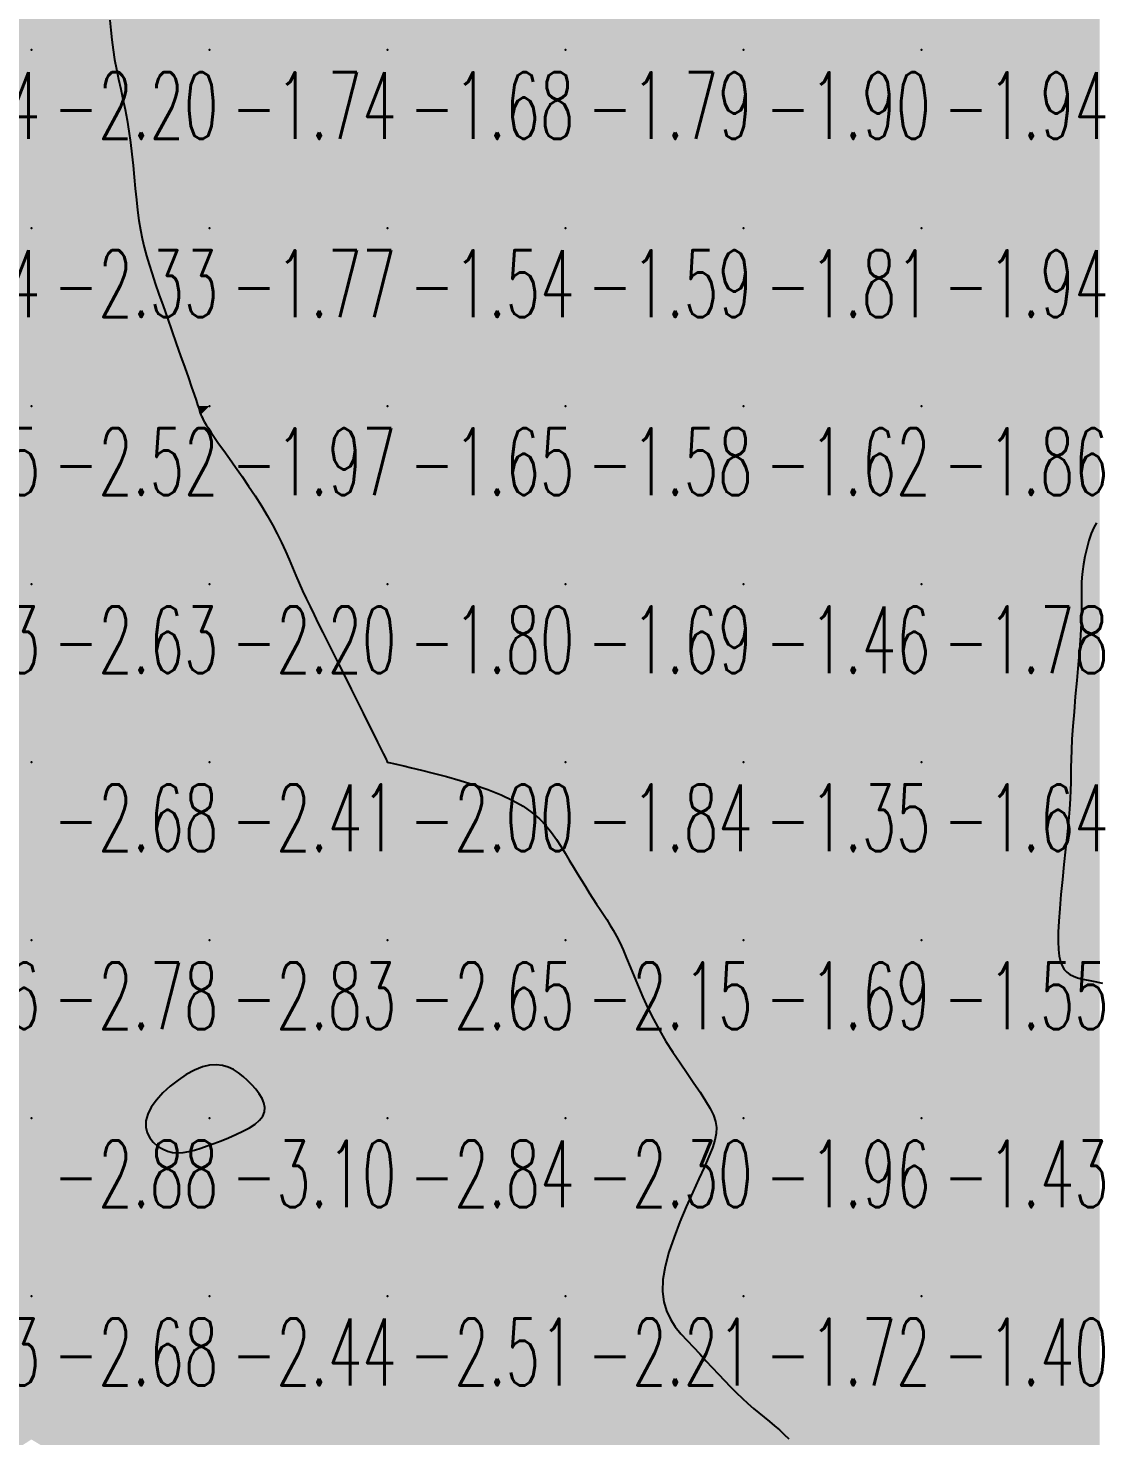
# Model space of a CAD drawing. Header units: millimetres. Extents: x 88261 to 90953, y 390274 to 392322.
# Drawn here: x 90260.1 to 90320, y 391389.4 to 391468.5 of the extents above; entities that cross this region are included whole.
import ezdxf
from ezdxf.enums import TextEntityAlignment as Align

# ---------------------------------------------------------------- set-up
doc = ezdxf.new("R2010")
doc.units = ezdxf.units.MM
doc.header["$LTSCALE"] = 25
for name, color, linetype in [('CN_03_00', 7, 'Continuous'), ('COTEAlt', 7, 'Continuous'), ('TN_COLORIAGE', 7, 'Continuous')]:
    doc.layers.add(name, color=color, linetype=linetype)
doc.styles.add('Simplex 1.0', font='Simplex.shx', dxfattribs={"width": 0.99, "height": 2.5})
doc.styles.get("Standard").update_dxf_attribs({"font": 'times.ttf'})

# ---------------------------------------------------------------- blocks, each defined once
blk = doc.blocks.new('COTE')
at = {"color": 0}
blk.add_point((0, 0), dxfattribs=at)
at = {"layer": 'COTEAlt'}
blk.add_attdef('ALT', text='', height=3.75, dxfattribs=at).set_placement((1.25, -1.25), align=Align.TOP_LEFT)

msp = doc.modelspace()

# ---------------------------------------------------------------- linework, layer by layer
at = {"layer": 'CN_03_00', "elevation": -2, "flags": 128}
for points in [[(90264.664, 391468.911), (90264.717, 391468.353), (90264.773, 391467.801), (90264.841, 391467.252), (90264.928, 391466.704), (90265.03, 391466.154), (90265.145, 391465.6), (90265.266, 391465.04), (90265.39, 391464.469), (90265.512, 391463.887), (90265.627, 391463.289), (90265.731, 391462.674), (90265.82, 391462.04), (90265.896, 391461.393), (90265.964, 391460.741), (90266.026, 391460.092), (90266.086, 391459.452), (90266.147, 391458.83), (90266.213, 391458.233), (90266.288, 391457.669), (90266.373, 391457.141), (90266.472, 391456.642), (90266.585, 391456.157), (90266.714, 391455.675), (90266.861, 391455.184), (90267.026, 391454.669), (90267.21, 391454.12), (90267.417, 391453.523), (90267.644, 391452.871), (90267.887, 391452.179), (90268.138, 391451.467), (90268.389, 391450.756), (90268.633, 391450.064), (90268.862, 391449.412), (90269.069, 391448.821), (90269.247, 391448.309), (90269.39, 391447.893), (90269.502, 391447.563), (90269.587, 391447.308), (90269.652, 391447.112), (90269.701, 391446.963), (90269.74, 391446.848), (90269.775, 391446.753), (90269.811, 391446.664), (90269.853, 391446.571), (90269.906, 391446.463), (90269.977, 391446.335), (90270.07, 391446.18), (90270.19, 391445.989), (90270.344, 391445.758), (90270.535, 391445.477), (90270.77, 391445.141), (90271.052, 391444.745), (90271.372, 391444.297), (90271.719, 391443.807), (90272.084, 391443.285), (90272.455, 391442.743), (90272.823, 391442.189), (90273.175, 391441.635), (90273.503, 391441.091), (90273.798, 391440.565), (90274.062, 391440.058), (90274.3, 391439.567), (90274.519, 391439.091), (90274.722, 391438.627), (90274.916, 391438.174), (90275.104, 391437.73), (90275.293, 391437.293), (90275.487, 391436.86), (90275.688, 391436.425), (90275.901, 391435.98), (90276.126, 391435.519), (90276.366, 391435.034), (90276.624, 391434.518), (90276.902, 391433.965), (90277.204, 391433.365), (90277.528, 391432.718), (90277.868, 391432.038), (90278.214, 391431.345), (90278.556, 391430.658), (90278.886, 391429.997), (90279.192, 391429.381), (90279.466, 391428.83), (90279.698, 391428.364), (90279.881, 391427.996), (90280.018, 391427.72), (90280.117, 391427.522), (90280.184, 391427.389), (90280.225, 391427.308), (90280.247, 391427.266), (90280.255, 391427.25), (90280.257, 391427.247), (90280.261, 391427.246), (90280.28, 391427.241), (90280.331, 391427.228), (90280.429, 391427.204), (90280.59, 391427.164), (90280.829, 391427.106), (90281.163, 391427.026), (90281.606, 391426.919), (90282.168, 391426.783), (90282.828, 391426.618), (90283.559, 391426.426), (90284.332, 391426.207), (90285.12, 391425.963), (90285.895, 391425.695), (90286.63, 391425.405), (90287.297, 391425.093), (90287.875, 391424.762), (90288.37, 391424.413), (90288.792, 391424.05), (90289.153, 391423.675), (90289.466, 391423.292), (90289.743, 391422.903), (90289.994, 391422.512), (90290.231, 391422.121), (90290.465, 391421.732), (90290.697, 391421.349), (90290.925, 391420.973), (90291.15, 391420.606), (90291.37, 391420.249), (90291.585, 391419.906), (90291.794, 391419.577), (90291.996, 391419.265), (90292.191, 391418.97), (90292.38, 391418.685), (90292.565, 391418.401), (90292.748, 391418.109), (90292.93, 391417.802), (90293.113, 391417.47), (90293.299, 391417.104), (90293.489, 391416.696), (90293.685, 391416.239), (90293.891, 391415.738), (90294.11, 391415.2), (90294.346, 391414.63), (90294.602, 391414.037), (90294.882, 391413.426), (90295.189, 391412.805), (90295.527, 391412.18), (90295.897, 391411.557), (90296.288, 391410.943), (90296.689, 391410.345), (90297.085, 391409.768), (90297.464, 391409.218), (90297.814, 391408.702), (90298.121, 391408.225), (90298.372, 391407.795), (90298.558, 391407.412), (90298.676, 391407.061), (90298.729, 391406.723), (90298.718, 391406.377), (90298.643, 391406.003), (90298.507, 391405.583), (90298.311, 391405.095), (90298.055, 391404.52), (90297.746, 391403.846), (90297.4, 391403.089), (90297.038, 391402.274), (90296.681, 391401.425), (90296.35, 391400.566), (90296.066, 391399.722), (90295.85, 391398.918), (90295.722, 391398.177), (90295.699, 391397.518), (90295.771, 391396.935), (90295.925, 391396.416), (90296.147, 391395.95), (90296.422, 391395.525), (90296.738, 391395.129), (90297.081, 391394.75), (90297.435, 391394.377), (90297.79, 391394), (90298.143, 391393.621), (90298.493, 391393.244), (90298.839, 391392.871), (90299.182, 391392.508), (90299.519, 391392.157), (90299.851, 391391.823), (90300.177, 391391.51), (90300.497, 391391.219), (90300.809, 391390.947), (90301.115, 391390.691), (90301.413, 391390.446), (90301.705, 391390.208), (90301.989, 391389.971), (90302.266, 391389.732), (90302.536, 391389.486), (90302.798, 391389.23)], [(90320.075, 391440.676), (90319.929, 391440.426), (90319.789, 391440.086), (90319.657, 391439.683), (90319.537, 391439.242), (90319.432, 391438.789), (90319.347, 391438.352), (90319.285, 391437.955), (90319.247, 391437.617), (90319.231, 391437.321), (90319.228, 391437.043), (90319.234, 391436.757), (90319.242, 391436.439), (90319.246, 391436.064), (90319.24, 391435.607), (90319.219, 391435.044), (90319.176, 391434.358), (90319.117, 391433.573), (90319.046, 391432.719), (90318.969, 391431.829), (90318.89, 391430.933), (90318.816, 391430.064), (90318.751, 391429.252), (90318.7, 391428.53), (90318.667, 391427.919), (90318.649, 391427.4), (90318.64, 391426.944), (90318.636, 391426.523), (90318.631, 391426.106), (90318.62, 391425.666), (90318.597, 391425.173), (90318.559, 391424.598), (90318.501, 391423.923), (90318.426, 391423.162), (90318.342, 391422.344), (90318.253, 391421.495), (90318.165, 391420.64), (90318.083, 391419.806), (90318.013, 391419.02), (90317.96, 391418.307), (90317.93, 391417.689), (90317.924, 391417.163), (90317.941, 391416.719), (90317.983, 391416.35), (90318.05, 391416.046), (90318.143, 391415.8), (90318.261, 391415.603), (90318.406, 391415.446), (90318.579, 391415.32), (90318.782, 391415.219), (90319.021, 391415.134), (90319.299, 391415.06), (90319.62, 391414.988), (90319.989, 391414.911), (90320.409, 391414.822)]]:
    msp.add_lwpolyline(points, dxfattribs=at)
at = {"layer": 'CN_03_00', "elevation": -3, "flags": 128}
msp.add_lwpolyline([(90273.347, 391407.597), (90273.365, 391407.845), (90273.316, 391408.099), (90273.208, 391408.356), (90273.052, 391408.612), (90272.857, 391408.866), (90272.635, 391409.115), (90272.394, 391409.355), (90272.143, 391409.583), (90271.88, 391409.791), (90271.602, 391409.971), (90271.305, 391410.112), (90270.985, 391410.207), (90270.639, 391410.246), (90270.263, 391410.22), (90269.854, 391410.12), (90269.412, 391409.942), (90268.95, 391409.693), (90268.487, 391409.388), (90268.041, 391409.039), (90267.63, 391408.66), (90267.271, 391408.263), (90266.983, 391407.862), (90266.784, 391407.469), (90266.686, 391407.095), (90266.681, 391406.747), (90266.757, 391406.428), (90266.9, 391406.142), (90267.098, 391405.891), (90267.337, 391405.68), (90267.606, 391405.513), (90267.89, 391405.393), (90268.179, 391405.322), (90268.474, 391405.297), (90268.777, 391405.313), (90269.091, 391405.364), (90269.418, 391405.446), (90269.761, 391405.554), (90270.124, 391405.682), (90270.508, 391405.825), (90270.913, 391405.979), (90271.329, 391406.144), (90271.741, 391406.32), (90272.135, 391406.506), (90272.497, 391406.702), (90272.813, 391406.91), (90273.068, 391407.128), (90273.25, 391407.357), (90273.347, 391407.597)], close=True, dxfattribs=at)
at = {"layer": 'TN_COLORIAGE', "color": 111}
for points in [[(90250.249, 391467.239, -2.036), (90260.249, 391467.239, -2.036), (90260.249, 391477.239, -2.036)], [(90250.249, 391477.239, -2.036), (90250.249, 391467.239, -2.036), (90260.249, 391477.239, -2.036)], [(90260.249, 391467.239, -2), (90264.671, 391471.661, -2), (90260.249, 391477.239, -2), (90261.5, 391477.239, -2)], [(90264.619, 391467.239, -2.199), (90264.671, 391471.661, -2.199), (90260.249, 391467.239, -2.199)], [(90250.249, 391457.239, -2.199), (90260.249, 391457.239, -2.199), (90260.249, 391467.239, -2.199)], [(90250.249, 391467.239, -2.199), (90250.249, 391457.239, -2.199), (90260.249, 391467.239, -2.199)], [(90260.249, 391457.239, -2), (90265.9, 391462.891, -2), (90260.249, 391467.239, -2), (90264.619, 391467.239, -2)], [(90265.9, 391462.891, -2.333), (90266.163, 391457.239, -2.333), (90260.249, 391457.239, -2.333)], [(90250.249, 391447.239, -2.333), (90260.249, 391447.239, -2.333), (90260.249, 391457.239, -2.333)], [(90250.249, 391457.239, -2.333), (90250.249, 391447.239, -2.333), (90260.249, 391457.239, -2.333)], [(90260.249, 391447.239, -2), (90267.174, 391454.165, -2), (90260.249, 391457.239, -2), (90266.163, 391457.239, -2)], [(90267.174, 391454.165, -2.519), (90269.641, 391447.239, -2.519), (90260.249, 391447.239, -2.519)], [(90250.249, 391437.239, -2.519), (90260.249, 391437.239, -2.519), (90260.249, 391447.239, -2.519)], [(90250.249, 391447.239, -2.519), (90250.249, 391437.239, -2.519), (90260.249, 391447.239, -2.519)], [(90260.249, 391437.239, -2), (90269.744, 391446.734, -2), (90260.249, 391447.239, -2), (90269.641, 391447.239, -2)], [(90260.249, 391437.239, -2), (90269.744, 391446.734, -2), (90270.249, 391437.239, -2), (90270.249, 391445.809, -2)], [(90273.884, 391440.874, -2.201), (90270.249, 391445.809, -2.201), (90270.249, 391437.239, -2.201)], [(90319.001, 391437.239, -2.031), (90320.249, 391442.326, -2.031), (90320.249, 391437.239, -2.031)], [(90273.884, 391440.874, -2.201), (90275.235, 391437.239, -2.201), (90270.249, 391437.239, -2.201)], [(90250.249, 391427.239, -2.631), (90260.249, 391427.239, -2.631), (90260.249, 391437.239, -2.631)], [(90250.249, 391437.239, -2.631), (90250.249, 391427.239, -2.631), (90260.249, 391437.239, -2.631)], [(90260.249, 391427.239, -2.201), (90270.249, 391427.239, -2.201), (90270.249, 391437.239, -2.201)], [(90260.249, 391437.239, -2.201), (90260.249, 391427.239, -2.201), (90270.249, 391437.239, -2.201)], [(90270.249, 391427.239, -2), (90276.934, 391433.925, -2), (90270.249, 391437.239, -2), (90275.235, 391437.239, -2)], [(90320.249, 391427.239, -2), (90318.489, 391427.239, -2), (90320.249, 391437.239, -2), (90319.455, 391436.446, -2)], [(90319.455, 391436.446, -2.031), (90319.001, 391437.239, -2.031), (90320.249, 391437.239, -2.031)], [(90270.249, 391427.239, -2), (90276.934, 391433.925, -2), (90280.249, 391427.239, -2), (90280.249, 391427.253, -2)], [(90250.249, 391417.239, -2.679), (90260.249, 391417.239, -2.679), (90260.249, 391427.239, -2.679)], [(90250.249, 391427.239, -2.679), (90250.249, 391417.239, -2.679), (90260.249, 391427.239, -2.679)], [(90260.249, 391417.239, -2.408), (90270.249, 391417.239, -2.408), (90270.249, 391427.239, -2.408)], [(90260.249, 391427.239, -2.408), (90260.249, 391417.239, -2.408), (90270.249, 391427.239, -2.408)], [(90270.249, 391417.239, -2), (90280.249, 391417.239, -2), (90280.249, 391427.239, -2)], [(90270.249, 391427.239, -2), (90270.249, 391417.239, -2), (90280.249, 391427.239, -2)], [(90280.257, 391427.248, -2), (90280.249, 391427.253, -2), (90280.249, 391427.239, -2)], [(90280.257, 391427.248, -2), (90280.266, 391427.239, -2), (90280.249, 391427.239, -2)], [(90280.249, 391417.239, -2), (90288.317, 391425.308, -2), (90280.249, 391427.239, -2), (90280.266, 391427.239, -2)], [(90320.249, 391417.239, -2), (90317.714, 391417.239, -2), (90320.249, 391427.239, -2), (90318.787, 391425.778, -2)], [(90318.787, 391425.778, -2.077), (90318.489, 391427.239, -2.077), (90320.249, 391427.239, -2.077)], [(90280.249, 391417.239, -2), (90288.317, 391425.308, -2), (90290.249, 391417.239, -2), (90290.249, 391422.088, -2)], [(90292.075, 391419.066, -2.146), (90290.249, 391422.088, -2.146), (90290.249, 391417.239, -2.146)], [(90292.075, 391419.066, -2.146), (90293.425, 391417.239, -2.146), (90290.249, 391417.239, -2.146)], [(90250.249, 391415.659, -2.784), (90255.227, 391412.218, -2.784), (90250.249, 391417.239, -2.784), (90260.249, 391417.239, -2.784)], [(90256.683, 391407.239, -2.784), (90255.227, 391412.218, -2.784), (90260.249, 391407.239, -2.784), (90260.249, 391417.239, -2.784)], [(90265.648, 391407.239, -2.833), (90270.249, 391411.003, -2.833), (90260.249, 391407.239, -2.833), (90270.249, 391417.239, -2.833)], [(90260.249, 391417.239, -2.833), (90260.249, 391407.239, -2.833), (90270.249, 391417.239, -2.833)], [(90270.249, 391411.003, -2.649), (90272.481, 391409.472, -2.649), (90270.249, 391417.239, -2.649), (90280.249, 391417.239, -2.649)], [(90274.192, 391407.239, -2.649), (90272.481, 391409.472, -2.649), (90280.249, 391407.239, -2.649), (90280.249, 391417.239, -2.649)], [(90280.249, 391407.239, -2.146), (90290.249, 391407.239, -2.146), (90290.249, 391417.239, -2.146)], [(90280.249, 391417.239, -2.146), (90280.249, 391407.239, -2.146), (90290.249, 391417.239, -2.146)], [(90290.249, 391407.239, -2), (90295.159, 391412.15, -2), (90290.249, 391417.239, -2), (90293.425, 391417.239, -2)], [(90318.119, 391415.109, -2.153), (90317.714, 391417.239, -2.153), (90320.249, 391417.239, -2.153)], [(90318.119, 391415.109, -2.153), (90320.249, 391414.998, -2.153), (90320.249, 391417.239, -2.153)], [(90295.159, 391412.15, -2.303), (90299.101, 391407.239, -2.303), (90290.249, 391407.239, -2.303)], [(90250.249, 391397.239, -2.881), (90260.249, 391397.239, -2.881), (90260.249, 391407.239, -2.881)], [(90250.249, 391399.647, -2.881), (90256.683, 391407.239, -2.881), (90250.249, 391397.239, -2.881), (90260.249, 391407.239, -2.881)], [(90265.648, 391407.239, -2.678), (90267.86, 391404.851, -2.678), (90260.249, 391407.239, -2.678), (90260.249, 391397.239, -2.678)], [(90270.249, 391397.239, -2.845), (90280.249, 391397.239, -2.845), (90280.249, 391407.239, -2.845)], [(90274.192, 391407.239, -2.439), (90270.249, 391405.715, -2.439), (90280.249, 391407.239, -2.439), (90270.249, 391397.239, -2.439)], [(90280.249, 391397.239, -2.303), (90290.249, 391397.239, -2.303), (90290.249, 391407.239, -2.303)], [(90280.249, 391407.239, -2.303), (90280.249, 391397.239, -2.303), (90290.249, 391407.239, -2.303)], [(90290.249, 391407.239, -2), (90299.101, 391407.239, -2), (90290.249, 391397.239, -2), (90298.67, 391405.66, -2)], [(90267.86, 391404.851, -2.439), (90270.249, 391405.715, -2.439), (90260.249, 391397.239, -2.439), (90270.249, 391397.239, -2.439)], [(90294.553, 391397.239, -2.209), (90298.67, 391405.66, -2.209), (90290.249, 391397.239, -2.209)], [(90257.223, 391387.239, -2.678), (90260.249, 391389.199, -2.678), (90250.249, 391387.239, -2.678), (90260.249, 391397.239, -2.678)], [(90250.249, 391397.239, -2.678), (90250.249, 391387.239, -2.678), (90260.249, 391397.239, -2.678)], [(90260.249, 391389.199, -2.439), (90261.475, 391388.465, -2.439), (90260.249, 391397.239, -2.439), (90270.249, 391397.239, -2.439)], [(90268.924, 391387.239, -2.439), (90261.475, 391388.465, -2.439), (90270.249, 391387.239, -2.439), (90270.249, 391397.239, -2.439)], [(90270.249, 391387.239, -2.51), (90280.249, 391387.239, -2.51), (90280.249, 391397.239, -2.51)], [(90270.249, 391397.239, -2.51), (90270.249, 391387.239, -2.51), (90280.249, 391397.239, -2.51)], [(90280.249, 391387.239, -2.209), (90290.249, 391387.239, -2.209), (90290.249, 391397.239, -2.209)], [(90280.249, 391397.239, -2.209), (90280.249, 391387.239, -2.209), (90290.249, 391397.239, -2.209)], [(90290.249, 391387.239, -2), (90297.452, 391394.443, -2), (90290.249, 391397.239, -2), (90294.553, 391397.239, -2)], [(90290.249, 391387.239, -2), (90297.452, 391394.443, -2), (90300.249, 391387.239, -2), (90300.249, 391391.252, -2)], [(90302.616, 391389.606, -2.186), (90300.249, 391391.252, -2.186), (90300.249, 391387.239, -2.186)], [(90302.616, 391389.606, -2.186), (90304.501, 391387.239, -2.186), (90300.249, 391387.239, -2.186)]]:
    msp.add_solid(points, dxfattribs=at)
at = {"layer": 'TN_COLORIAGE', "color": 101}
for points in [[(90264.671, 391471.661, -1.743), (90264.619, 391467.239, -1.743), (90270.249, 391477.239, -1.743), (90270.249, 391467.239, -1.743)], [(90270.249, 391467.239, -1.845), (90280.249, 391467.239, -1.845), (90280.249, 391477.239, -1.845)], [(90270.249, 391477.239, -1.845), (90270.249, 391467.239, -1.845), (90280.249, 391477.239, -1.845)], [(90280.249, 391467.239, -1.98), (90290.249, 391467.239, -1.98), (90290.249, 391477.239, -1.98)], [(90280.249, 391477.239, -1.98), (90280.249, 391467.239, -1.98), (90290.249, 391477.239, -1.98)], [(90290.249, 391477.239, -1.984), (90290.249, 391467.239, -1.984), (90300.249, 391477.239, -1.984)], [(90290.249, 391467.239, -1.984), (90300.249, 391467.239, -1.984), (90300.249, 391477.239, -1.984)], [(90300.249, 391477.239, -1.887), (90300.249, 391467.239, -1.887), (90310.249, 391477.239, -1.887)], [(90300.249, 391467.239, -1.887), (90310.249, 391467.239, -1.887), (90310.249, 391477.239, -1.887)], [(90310.249, 391477.239, -1.824), (90310.249, 391467.239, -1.824), (90320.249, 391477.239, -1.824)], [(90310.249, 391467.239, -1.824), (90320.249, 391467.239, -1.824), (90320.249, 391477.239, -1.824)], [(90264.619, 391467.239, -1.743), (90265.9, 391462.891, -1.743), (90270.249, 391467.239, -1.743)], [(90266.163, 391457.239, -1.743), (90265.9, 391462.891, -1.743), (90270.249, 391457.239, -1.743), (90270.249, 391467.239, -1.743)], [(90270.249, 391457.239, -1.681), (90280.249, 391457.239, -1.681), (90280.249, 391467.239, -1.681)], [(90270.249, 391467.239, -1.681), (90270.249, 391457.239, -1.681), (90280.249, 391467.239, -1.681)], [(90280.249, 391457.239, -1.787), (90290.249, 391457.239, -1.787), (90290.249, 391467.239, -1.787)], [(90280.249, 391467.239, -1.787), (90280.249, 391457.239, -1.787), (90290.249, 391467.239, -1.787)], [(90290.249, 391467.239, -1.903), (90290.249, 391457.239, -1.903), (90300.249, 391467.239, -1.903)], [(90290.249, 391457.239, -1.903), (90300.249, 391457.239, -1.903), (90300.249, 391467.239, -1.903)], [(90300.249, 391467.239, -1.938), (90300.249, 391457.239, -1.938), (90310.249, 391467.239, -1.938)], [(90300.249, 391457.239, -1.938), (90310.249, 391457.239, -1.938), (90310.249, 391467.239, -1.938)], [(90310.249, 391467.239, -1.861), (90310.249, 391457.239, -1.861), (90320.249, 391467.239, -1.861)], [(90310.249, 391457.239, -1.861), (90320.249, 391457.239, -1.861), (90320.249, 391467.239, -1.861)], [(90266.163, 391457.239, -1.77), (90267.174, 391454.165, -1.77), (90270.249, 391457.239, -1.77)], [(90269.641, 391447.239, -1.77), (90267.174, 391454.165, -1.77), (90270.249, 391447.239, -1.77), (90270.249, 391457.239, -1.77)], [(90270.249, 391447.239, -1.541), (90280.249, 391447.239, -1.541), (90280.249, 391457.239, -1.541)], [(90270.249, 391457.239, -1.541), (90270.249, 391447.239, -1.541), (90280.249, 391457.239, -1.541)], [(90280.249, 391447.239, -1.595), (90290.249, 391447.239, -1.595), (90290.249, 391457.239, -1.595)], [(90280.249, 391457.239, -1.595), (90280.249, 391447.239, -1.595), (90290.249, 391457.239, -1.595)], [(90290.249, 391457.239, -1.812), (90290.249, 391447.239, -1.812), (90300.249, 391457.239, -1.812)], [(90290.249, 391447.239, -1.812), (90300.249, 391447.239, -1.812), (90300.249, 391457.239, -1.812)], [(90300.249, 391457.239, -1.938), (90300.249, 391447.239, -1.938), (90310.249, 391457.239, -1.938)], [(90300.249, 391447.239, -1.938), (90310.249, 391447.239, -1.938), (90310.249, 391457.239, -1.938)], [(90310.249, 391457.239, -1.912), (90310.249, 391447.239, -1.912), (90320.249, 391457.239, -1.912)], [(90310.249, 391447.239, -1.912), (90320.249, 391447.239, -1.912), (90320.249, 391457.239, -1.912)], [(90269.641, 391447.239, -1.966), (90269.744, 391446.734, -1.966), (90270.249, 391447.239, -1.966)], [(90270.249, 391445.809, -1.966), (90269.744, 391446.734, -1.966), (90270.249, 391447.239, -1.966)], [(90270.249, 391445.809, -1.648), (90273.884, 391440.874, -1.648), (90270.249, 391447.239, -1.648), (90280.249, 391447.239, -1.648)], [(90275.235, 391437.239, -1.648), (90273.884, 391440.874, -1.648), (90280.249, 391437.239, -1.648), (90280.249, 391447.239, -1.648)], [(90280.249, 391437.239, -1.581), (90290.249, 391437.239, -1.581), (90290.249, 391447.239, -1.581)], [(90280.249, 391447.239, -1.581), (90280.249, 391437.239, -1.581), (90290.249, 391447.239, -1.581)], [(90290.249, 391447.239, -1.617), (90290.249, 391437.239, -1.617), (90300.249, 391447.239, -1.617)], [(90290.249, 391437.239, -1.617), (90300.249, 391437.239, -1.617), (90300.249, 391447.239, -1.617)], [(90300.249, 391447.239, -1.86), (90300.249, 391437.239, -1.86), (90310.249, 391447.239, -1.86)], [(90300.249, 391437.239, -1.86), (90310.249, 391437.239, -1.86), (90310.249, 391447.239, -1.86)], [(90310.249, 391447.239, -1.97), (90310.249, 391437.239, -1.97), (90320.249, 391447.239, -1.97)], [(90320.249, 391442.326, -1.782), (90319.001, 391437.239, -1.782), (90320.249, 391447.239, -1.782), (90310.249, 391437.239, -1.782)], [(90275.235, 391437.239, -1.798), (90276.934, 391433.925, -1.798), (90280.249, 391437.239, -1.798)], [(90280.249, 391427.253, -1.798), (90276.934, 391433.925, -1.798), (90280.249, 391437.239, -1.798)], [(90280.249, 391427.253, -1.687), (90280.257, 391427.248, -1.687), (90280.249, 391437.239, -1.687), (90290.249, 391437.239, -1.687)], [(90280.266, 391427.239, -1.687), (90280.257, 391427.248, -1.687), (90290.249, 391427.239, -1.687), (90290.249, 391437.239, -1.687)], [(90290.249, 391437.239, -1.457), (90290.249, 391427.239, -1.457), (90300.249, 391437.239, -1.457)], [(90290.249, 391427.239, -1.457), (90300.249, 391427.239, -1.457), (90300.249, 391437.239, -1.457)], [(90300.249, 391437.239, -1.782), (90300.249, 391427.239, -1.782), (90310.249, 391437.239, -1.782)], [(90300.249, 391427.239, -1.782), (90310.249, 391427.239, -1.782), (90310.249, 391437.239, -1.782)], [(90319.001, 391437.239, -1.639), (90319.455, 391436.446, -1.639), (90310.249, 391437.239, -1.639), (90310.249, 391427.239, -1.639)], [(90319.455, 391436.446, -1.639), (90318.489, 391427.239, -1.639), (90310.249, 391427.239, -1.639)], [(90280.266, 391427.239, -1.845), (90288.317, 391425.308, -1.845), (90290.249, 391427.239, -1.845)], [(90290.249, 391422.088, -1.845), (90288.317, 391425.308, -1.845), (90290.249, 391427.239, -1.845)], [(90290.249, 391422.088, -1.346), (90292.075, 391419.066, -1.346), (90290.249, 391427.239, -1.346), (90300.249, 391427.239, -1.346)], [(90293.425, 391417.239, -1.346), (90292.075, 391419.066, -1.346), (90300.249, 391417.239, -1.346), (90300.249, 391427.239, -1.346)], [(90300.249, 391427.239, -1.639), (90300.249, 391417.239, -1.639), (90310.249, 391427.239, -1.639)], [(90300.249, 391417.239, -1.639), (90310.249, 391417.239, -1.639), (90310.249, 391427.239, -1.639)], [(90318.489, 391427.239, -1.549), (90318.787, 391425.778, -1.549), (90310.249, 391427.239, -1.549), (90310.249, 391417.239, -1.549)], [(90318.787, 391425.778, -1.549), (90317.714, 391417.239, -1.549), (90310.249, 391417.239, -1.549)], [(90293.425, 391417.239, -1.686), (90295.159, 391412.15, -1.686), (90300.249, 391417.239, -1.686)], [(90299.101, 391407.239, -1.686), (90295.159, 391412.15, -1.686), (90300.249, 391407.239, -1.686), (90300.249, 391417.239, -1.686)], [(90300.249, 391417.239, -1.549), (90300.249, 391407.239, -1.549), (90310.249, 391417.239, -1.549)], [(90300.249, 391407.239, -1.549), (90310.249, 391407.239, -1.549), (90310.249, 391417.239, -1.549)], [(90317.714, 391417.239, -1.435), (90318.119, 391415.109, -1.435), (90310.249, 391417.239, -1.435), (90310.249, 391407.239, -1.435)], [(90320.249, 391414.998, -1.435), (90318.119, 391415.109, -1.435), (90320.249, 391407.239, -1.435), (90310.249, 391407.239, -1.435)], [(90298.67, 391405.66, -1.723), (90294.553, 391397.239, -1.723), (90300.249, 391407.239, -1.723), (90300.249, 391397.239, -1.723)], [(90298.67, 391405.66, -1.961), (90299.101, 391407.239, -1.961), (90300.249, 391407.239, -1.961)], [(90300.249, 391407.239, -1.435), (90300.249, 391397.239, -1.435), (90310.249, 391407.239, -1.435)], [(90300.249, 391397.239, -1.435), (90310.249, 391397.239, -1.435), (90310.249, 391407.239, -1.435)], [(90310.249, 391407.239, -1.471), (90310.249, 391397.239, -1.471), (90320.249, 391407.239, -1.471)], [(90310.249, 391397.239, -1.471), (90320.249, 391397.239, -1.471), (90320.249, 391407.239, -1.471)], [(90294.553, 391397.239, -1.723), (90297.452, 391394.443, -1.723), (90300.249, 391397.239, -1.723)], [(90300.249, 391391.252, -1.723), (90297.452, 391394.443, -1.723), (90300.249, 391397.239, -1.723)], [(90300.249, 391391.252, -1.401), (90302.616, 391389.606, -1.401), (90300.249, 391397.239, -1.401), (90310.249, 391397.239, -1.401)], [(90304.501, 391387.239, -1.401), (90302.616, 391389.606, -1.401), (90310.249, 391387.239, -1.401), (90310.249, 391397.239, -1.401)], [(90310.249, 391397.239, -1.332), (90310.249, 391387.239, -1.332), (90320.249, 391397.239, -1.332)], [(90310.249, 391387.239, -1.332), (90320.249, 391387.239, -1.332), (90320.249, 391397.239, -1.332)]]:
    msp.add_solid(points, dxfattribs=at)
at = {"layer": 'TN_COLORIAGE', "color": 121}
for points in [[(90270.249, 391411.003, -3.101), (90265.648, 391407.239, -3.101), (90270.249, 391407.239, -3.101)], [(90272.481, 391409.472, -3.101), (90270.249, 391411.003, -3.101), (90270.249, 391407.239, -3.101)], [(90272.481, 391409.472, -3.101), (90274.192, 391407.239, -3.101), (90270.249, 391407.239, -3.101)], [(90267.86, 391404.851, -3.101), (90265.648, 391407.239, -3.101), (90270.249, 391407.239, -3.101)], [(90270.249, 391405.715, -3.101), (90267.86, 391404.851, -3.101), (90270.249, 391407.239, -3.101)], [(90270.249, 391405.715, -3.101), (90274.192, 391407.239, -3.101), (90270.249, 391407.239, -3.101)]]:
    msp.add_solid(points, dxfattribs=at)

# ---------------------------------------------------------------- block references
at = {"layer": 'COTEAlt'}
ref = msp.add_blockref('COTE', (90250.249, 391467.239), dxfattribs=at)
ref.add_attrib('ALT', '-2.54', dxfattribs={"height": 3.75, "style": 'Simplex 1.0', "width": 0.6}).set_placement((90251.499, 391465.989), align=Align.TOP_LEFT)
ref = msp.add_blockref('COTE', (90260.249, 391467.239), dxfattribs=at)
ref.add_attrib('ALT', '-2.20', dxfattribs={"height": 3.75, "style": 'Simplex 1.0', "width": 0.6}).set_placement((90261.499, 391465.989), align=Align.TOP_LEFT)
ref = msp.add_blockref('COTE', (90270.249, 391467.239), dxfattribs=at)
ref.add_attrib('ALT', '-1.74', dxfattribs={"height": 3.75, "style": 'Simplex 1.0', "width": 0.6}).set_placement((90271.499, 391465.989), align=Align.TOP_LEFT)
ref = msp.add_blockref('COTE', (90280.249, 391467.239), dxfattribs=at)
ref.add_attrib('ALT', '-1.68', dxfattribs={"height": 3.75, "style": 'Simplex 1.0', "width": 0.6}).set_placement((90281.499, 391465.989), align=Align.TOP_LEFT)
ref = msp.add_blockref('COTE', (90290.249, 391467.239), dxfattribs=at)
ref.add_attrib('ALT', '-1.79', dxfattribs={"height": 3.75, "style": 'Simplex 1.0', "width": 0.6}).set_placement((90291.499, 391465.989), align=Align.TOP_LEFT)
ref = msp.add_blockref('COTE', (90300.249, 391467.239), dxfattribs=at)
ref.add_attrib('ALT', '-1.90', dxfattribs={"height": 3.75, "style": 'Simplex 1.0', "width": 0.6}).set_placement((90301.499, 391465.989), align=Align.TOP_LEFT)
ref = msp.add_blockref('COTE', (90310.249, 391467.239), dxfattribs=at)
ref.add_attrib('ALT', '-1.94', dxfattribs={"height": 3.75, "style": 'Simplex 1.0', "width": 0.6}).set_placement((90311.499, 391465.989), align=Align.TOP_LEFT)
ref = msp.add_blockref('COTE', (90250.249, 391457.239), dxfattribs=at)
ref.add_attrib('ALT', '-2.44', dxfattribs={"height": 3.75, "style": 'Simplex 1.0', "width": 0.6}).set_placement((90251.499, 391455.989), align=Align.TOP_LEFT)
ref = msp.add_blockref('COTE', (90260.249, 391457.239), dxfattribs=at)
ref.add_attrib('ALT', '-2.33', dxfattribs={"height": 3.75, "style": 'Simplex 1.0', "width": 0.6}).set_placement((90261.499, 391455.989), align=Align.TOP_LEFT)
ref = msp.add_blockref('COTE', (90270.249, 391457.239), dxfattribs=at)
ref.add_attrib('ALT', '-1.77', dxfattribs={"height": 3.75, "style": 'Simplex 1.0', "width": 0.6}).set_placement((90271.499, 391455.989), align=Align.TOP_LEFT)
ref = msp.add_blockref('COTE', (90280.249, 391457.239), dxfattribs=at)
ref.add_attrib('ALT', '-1.54', dxfattribs={"height": 3.75, "style": 'Simplex 1.0', "width": 0.6}).set_placement((90281.499, 391455.989), align=Align.TOP_LEFT)
ref = msp.add_blockref('COTE', (90290.249, 391457.239), dxfattribs=at)
ref.add_attrib('ALT', '-1.59', dxfattribs={"height": 3.75, "style": 'Simplex 1.0', "width": 0.6}).set_placement((90291.499, 391455.989), align=Align.TOP_LEFT)
ref = msp.add_blockref('COTE', (90300.249, 391457.239), dxfattribs=at)
ref.add_attrib('ALT', '-1.81', dxfattribs={"height": 3.75, "style": 'Simplex 1.0', "width": 0.6}).set_placement((90301.499, 391455.989), align=Align.TOP_LEFT)
ref = msp.add_blockref('COTE', (90310.249, 391457.239), dxfattribs=at)
ref.add_attrib('ALT', '-1.94', dxfattribs={"height": 3.75, "style": 'Simplex 1.0', "width": 0.6}).set_placement((90311.499, 391455.989), align=Align.TOP_LEFT)
ref = msp.add_blockref('COTE', (90250.249, 391447.239), dxfattribs=at)
ref.add_attrib('ALT', '-2.35', dxfattribs={"height": 3.75, "style": 'Simplex 1.0', "width": 0.6}).set_placement((90251.499, 391445.989), align=Align.TOP_LEFT)
ref = msp.add_blockref('COTE', (90260.249, 391447.239), dxfattribs=at)
ref.add_attrib('ALT', '-2.52', dxfattribs={"height": 3.75, "style": 'Simplex 1.0', "width": 0.6}).set_placement((90261.499, 391445.989), align=Align.TOP_LEFT)
ref = msp.add_blockref('COTE', (90270.249, 391447.239), dxfattribs=at)
ref.add_attrib('ALT', '-1.97', dxfattribs={"height": 3.75, "style": 'Simplex 1.0', "width": 0.6}).set_placement((90271.499, 391445.989), align=Align.TOP_LEFT)
ref = msp.add_blockref('COTE', (90280.249, 391447.239), dxfattribs=at)
ref.add_attrib('ALT', '-1.65', dxfattribs={"height": 3.75, "style": 'Simplex 1.0', "width": 0.6}).set_placement((90281.499, 391445.989), align=Align.TOP_LEFT)
ref = msp.add_blockref('COTE', (90290.249, 391447.239), dxfattribs=at)
ref.add_attrib('ALT', '-1.58', dxfattribs={"height": 3.75, "style": 'Simplex 1.0', "width": 0.6}).set_placement((90291.499, 391445.989), align=Align.TOP_LEFT)
ref = msp.add_blockref('COTE', (90300.249, 391447.239), dxfattribs=at)
ref.add_attrib('ALT', '-1.62', dxfattribs={"height": 3.75, "style": 'Simplex 1.0', "width": 0.6}).set_placement((90301.499, 391445.989), align=Align.TOP_LEFT)
ref = msp.add_blockref('COTE', (90310.249, 391447.239), dxfattribs=at)
ref.add_attrib('ALT', '-1.86', dxfattribs={"height": 3.75, "style": 'Simplex 1.0', "width": 0.6}).set_placement((90311.499, 391445.989), align=Align.TOP_LEFT)
ref = msp.add_blockref('COTE', (90250.249, 391437.239), dxfattribs=at)
ref.add_attrib('ALT', '-2.53', dxfattribs={"height": 3.75, "style": 'Simplex 1.0', "width": 0.6}).set_placement((90251.499, 391435.989), align=Align.TOP_LEFT)
ref = msp.add_blockref('COTE', (90260.249, 391437.239), dxfattribs=at)
ref.add_attrib('ALT', '-2.63', dxfattribs={"height": 3.75, "style": 'Simplex 1.0', "width": 0.6}).set_placement((90261.499, 391435.989), align=Align.TOP_LEFT)
ref = msp.add_blockref('COTE', (90270.249, 391437.239), dxfattribs=at)
ref.add_attrib('ALT', '-2.20', dxfattribs={"height": 3.75, "style": 'Simplex 1.0', "width": 0.6}).set_placement((90271.499, 391435.989), align=Align.TOP_LEFT)
ref = msp.add_blockref('COTE', (90280.249, 391437.239), dxfattribs=at)
ref.add_attrib('ALT', '-1.80', dxfattribs={"height": 3.75, "style": 'Simplex 1.0', "width": 0.6}).set_placement((90281.499, 391435.989), align=Align.TOP_LEFT)
ref = msp.add_blockref('COTE', (90290.249, 391437.239), dxfattribs=at)
ref.add_attrib('ALT', '-1.69', dxfattribs={"height": 3.75, "style": 'Simplex 1.0', "width": 0.6}).set_placement((90291.499, 391435.989), align=Align.TOP_LEFT)
ref = msp.add_blockref('COTE', (90300.249, 391437.239), dxfattribs=at)
ref.add_attrib('ALT', '-1.46', dxfattribs={"height": 3.75, "style": 'Simplex 1.0', "width": 0.6}).set_placement((90301.499, 391435.989), align=Align.TOP_LEFT)
ref = msp.add_blockref('COTE', (90310.249, 391437.239), dxfattribs=at)
ref.add_attrib('ALT', '-1.78', dxfattribs={"height": 3.75, "style": 'Simplex 1.0', "width": 0.6}).set_placement((90311.499, 391435.989), align=Align.TOP_LEFT)
ref = msp.add_blockref('COTE', (90260.249, 391427.239), dxfattribs=at)
ref.add_attrib('ALT', '-2.68', dxfattribs={"height": 3.75, "style": 'Simplex 1.0', "width": 0.6}).set_placement((90261.499, 391425.989), align=Align.TOP_LEFT)
ref = msp.add_blockref('COTE', (90270.249, 391427.239), dxfattribs=at)
ref.add_attrib('ALT', '-2.41', dxfattribs={"height": 3.75, "style": 'Simplex 1.0', "width": 0.6}).set_placement((90271.499, 391425.989), align=Align.TOP_LEFT)
ref = msp.add_blockref('COTE', (90280.249, 391427.239), dxfattribs=at)
ref.add_attrib('ALT', '-2.00', dxfattribs={"height": 3.75, "style": 'Simplex 1.0', "width": 0.6}).set_placement((90281.499, 391425.989), align=Align.TOP_LEFT)
ref = msp.add_blockref('COTE', (90290.249, 391427.239), dxfattribs=at)
ref.add_attrib('ALT', '-1.84', dxfattribs={"height": 3.75, "style": 'Simplex 1.0', "width": 0.6}).set_placement((90291.499, 391425.989), align=Align.TOP_LEFT)
ref = msp.add_blockref('COTE', (90300.249, 391427.239), dxfattribs=at)
ref.add_attrib('ALT', '-1.35', dxfattribs={"height": 3.75, "style": 'Simplex 1.0', "width": 0.6}).set_placement((90301.499, 391425.989), align=Align.TOP_LEFT)
ref = msp.add_blockref('COTE', (90310.249, 391427.239), dxfattribs=at)
ref.add_attrib('ALT', '-1.64', dxfattribs={"height": 3.75, "style": 'Simplex 1.0', "width": 0.6}).set_placement((90311.499, 391425.989), align=Align.TOP_LEFT)
ref = msp.add_blockref('COTE', (90250.249, 391417.239), dxfattribs=at)
ref.add_attrib('ALT', '-2.96', dxfattribs={"height": 3.75, "style": 'Simplex 1.0', "width": 0.6}).set_placement((90251.499, 391415.989), align=Align.TOP_LEFT)
ref = msp.add_blockref('COTE', (90260.249, 391417.239), dxfattribs=at)
ref.add_attrib('ALT', '-2.78', dxfattribs={"height": 3.75, "style": 'Simplex 1.0', "width": 0.6}).set_placement((90261.499, 391415.989), align=Align.TOP_LEFT)
ref = msp.add_blockref('COTE', (90270.249, 391417.239), dxfattribs=at)
ref.add_attrib('ALT', '-2.83', dxfattribs={"height": 3.75, "style": 'Simplex 1.0', "width": 0.6}).set_placement((90271.499, 391415.989), align=Align.TOP_LEFT)
ref = msp.add_blockref('COTE', (90280.249, 391417.239), dxfattribs=at)
ref.add_attrib('ALT', '-2.65', dxfattribs={"height": 3.75, "style": 'Simplex 1.0', "width": 0.6}).set_placement((90281.499, 391415.989), align=Align.TOP_LEFT)
ref = msp.add_blockref('COTE', (90290.249, 391417.239), dxfattribs=at)
ref.add_attrib('ALT', '-2.15', dxfattribs={"height": 3.75, "style": 'Simplex 1.0', "width": 0.6}).set_placement((90291.499, 391415.989), align=Align.TOP_LEFT)
ref = msp.add_blockref('COTE', (90300.249, 391417.239), dxfattribs=at)
ref.add_attrib('ALT', '-1.69', dxfattribs={"height": 3.75, "style": 'Simplex 1.0', "width": 0.6}).set_placement((90301.499, 391415.989), align=Align.TOP_LEFT)
ref = msp.add_blockref('COTE', (90310.249, 391417.239), dxfattribs=at)
ref.add_attrib('ALT', '-1.55', dxfattribs={"height": 3.75, "style": 'Simplex 1.0', "width": 0.6}).set_placement((90311.499, 391415.989), align=Align.TOP_LEFT)
ref = msp.add_blockref('COTE', (90260.249, 391407.239), dxfattribs=at)
ref.add_attrib('ALT', '-2.88', dxfattribs={"height": 3.75, "style": 'Simplex 1.0', "width": 0.6}).set_placement((90261.499, 391405.989), align=Align.TOP_LEFT)
ref = msp.add_blockref('COTE', (90270.249, 391407.239), dxfattribs=at)
ref.add_attrib('ALT', '-3.10', dxfattribs={"height": 3.75, "style": 'Simplex 1.0', "width": 0.6}).set_placement((90271.499, 391405.989), align=Align.TOP_LEFT)
ref = msp.add_blockref('COTE', (90280.249, 391407.239), dxfattribs=at)
ref.add_attrib('ALT', '-2.84', dxfattribs={"height": 3.75, "style": 'Simplex 1.0', "width": 0.6}).set_placement((90281.499, 391405.989), align=Align.TOP_LEFT)
ref = msp.add_blockref('COTE', (90290.249, 391407.239), dxfattribs=at)
ref.add_attrib('ALT', '-2.30', dxfattribs={"height": 3.75, "style": 'Simplex 1.0', "width": 0.6}).set_placement((90291.499, 391405.989), align=Align.TOP_LEFT)
ref = msp.add_blockref('COTE', (90300.249, 391407.239), dxfattribs=at)
ref.add_attrib('ALT', '-1.96', dxfattribs={"height": 3.75, "style": 'Simplex 1.0', "width": 0.6}).set_placement((90301.499, 391405.989), align=Align.TOP_LEFT)
ref = msp.add_blockref('COTE', (90310.249, 391407.239), dxfattribs=at)
ref.add_attrib('ALT', '-1.43', dxfattribs={"height": 3.75, "style": 'Simplex 1.0', "width": 0.6}).set_placement((90311.499, 391405.989), align=Align.TOP_LEFT)
ref = msp.add_blockref('COTE', (90250.249, 391397.239), dxfattribs=at)
ref.add_attrib('ALT', '-2.93', dxfattribs={"height": 3.75, "style": 'Simplex 1.0', "width": 0.6}).set_placement((90251.499, 391395.989), align=Align.TOP_LEFT)
ref = msp.add_blockref('COTE', (90260.249, 391397.239), dxfattribs=at)
ref.add_attrib('ALT', '-2.68', dxfattribs={"height": 3.75, "style": 'Simplex 1.0', "width": 0.6}).set_placement((90261.499, 391395.989), align=Align.TOP_LEFT)
ref = msp.add_blockref('COTE', (90270.249, 391397.239), dxfattribs=at)
ref.add_attrib('ALT', '-2.44', dxfattribs={"height": 3.75, "style": 'Simplex 1.0', "width": 0.6}).set_placement((90271.499, 391395.989), align=Align.TOP_LEFT)
ref = msp.add_blockref('COTE', (90280.249, 391397.239), dxfattribs=at)
ref.add_attrib('ALT', '-2.51', dxfattribs={"height": 3.75, "style": 'Simplex 1.0', "width": 0.6}).set_placement((90281.499, 391395.989), align=Align.TOP_LEFT)
ref = msp.add_blockref('COTE', (90290.249, 391397.239), dxfattribs=at)
ref.add_attrib('ALT', '-2.21', dxfattribs={"height": 3.75, "style": 'Simplex 1.0', "width": 0.6}).set_placement((90291.499, 391395.989), align=Align.TOP_LEFT)
ref = msp.add_blockref('COTE', (90300.249, 391397.239), dxfattribs=at)
ref.add_attrib('ALT', '-1.72', dxfattribs={"height": 3.75, "style": 'Simplex 1.0', "width": 0.6}).set_placement((90301.499, 391395.989), align=Align.TOP_LEFT)
ref = msp.add_blockref('COTE', (90310.249, 391397.239), dxfattribs=at)
ref.add_attrib('ALT', '-1.40', dxfattribs={"height": 3.75, "style": 'Simplex 1.0', "width": 0.6}).set_placement((90311.499, 391395.989), align=Align.TOP_LEFT)

doc.saveas('drawing.dxf')
